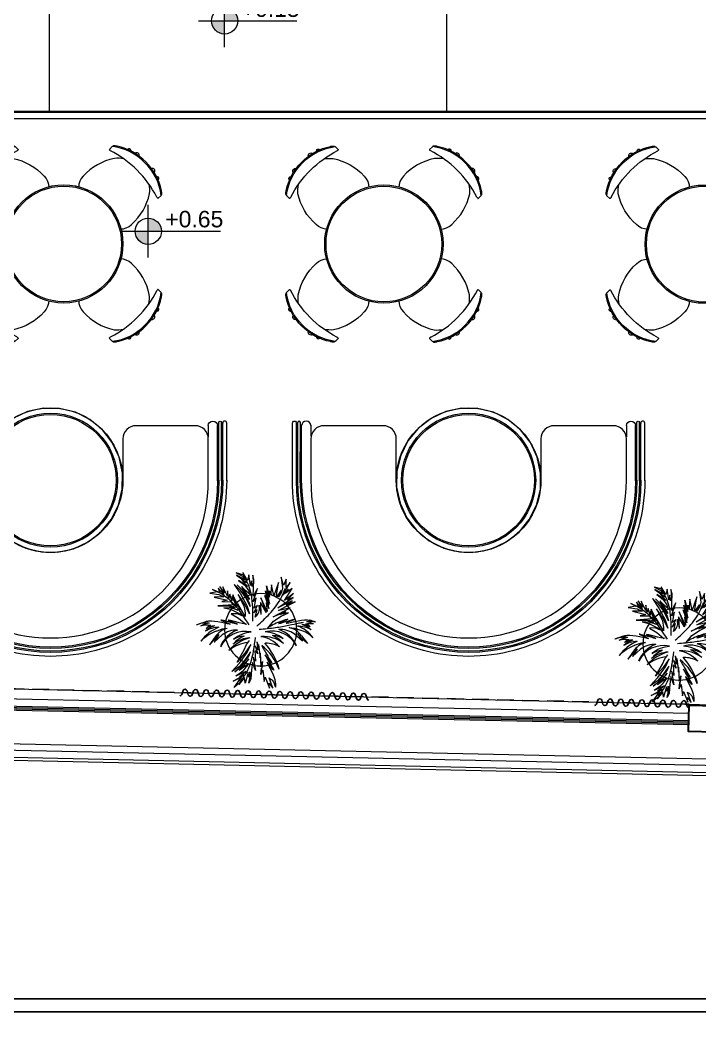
# Model space of a CAD drawing. Header units: centimetres. Extents: x 5488 to 20269, y -31398 to -19684.
# Drawn here: x 6587 to 7104, y -24880 to -24111 of the extents above; entities that cross this region are included whole.
import ezdxf
from ezdxf.enums import TextEntityAlignment as Align

# ---------------------------------------------------------------- set-up
doc = ezdxf.new("R2010")
doc.units = ezdxf.units.CM
doc.set_wipeout_variables(frame=1)
doc.linetypes.add('HIDDENX2', pattern=[19.05, 12.7, -6.35])
doc.layers.add('0-LNS-VLF-PERDE', color=10, linetype='Continuous')
for name, color, linetype, lineweight in [('CRC_olcu_dıs', 201, 'Continuous', 20), ('CRC_plan_kot', 4, 'Continuous', 20), ('CRC_plan_kot_isim', 3, 'Continuous', 20), ('xxx_Auto_DIMENSION_INTERIOR', 33, 'Continuous', 0), ('xxx_Auto_Duvar_Duvar Gorunus 01', 253, 'Continuous', 15), ('xxx_Auto_Duvar_Duvar Gorunus 02', 251, 'Continuous', 9), ('xxx_Auto_Element_Dograma Cam', 140, 'Continuous', 9), ('xxx_Auto_Kaplama_Ahşap', 34, 'Continuous', 0), ('xxx_Auto_Kaplama_Ahşap Tarama', 16, 'Continuous', 5), ('xxx_Auto_Kaplama_Metal', 133, 'Continuous', 0), ('xxx_Auto_Merdiven_Merdiven', 163, 'Continuous', 15), ('xxx_Auto_Tasiyici_Betonarme', 1, 'Continuous', 30), ('xxx_Auto_Tefris_Tefris', 32, 'Continuous', 15), ('xxx_Auto_Yardimci_Yazi', 7, 'Continuous', 9)]:
    doc.layers.add(name, color=color, linetype=linetype, lineweight=lineweight)
doc.layers.add('wipeout', color=7, linetype='Continuous', true_color=0xffffff)
doc.layers.add('xxx_Auto_LANDSCAPE', color=7, linetype='Continuous', lineweight=0, true_color=0x496639)
doc.styles.add('a_Arial-50', font='arial.ttf', dxfattribs={"height": 0.125})

# ---------------------------------------------------------------- blocks, each defined once
blk = doc.blocks.new('level_50')
for points in [[(10, 0, 0.414214), (0, 10), (0, 0)], [(0, 0), (-10, 0, 0.414214), (0, -10)]]:
    blk.add_hatch(color=256).paths.add_polyline_path(points)
for p, q in [((0, 0), (0, 20)), ((-20, 0), (0, 0)), ((0, -20), (0, 0)), ((0, 0), (55, 0))]:
    blk.add_line(p, q)
blk.add_circle((0, 0), 10)
blk = doc.blocks.new('level')
blk.add_blockref('level_50', (0, 0))
at = {"layer": 'xxx_Auto_Yardimci_Yazi', "style": 'a_Arial-50'}
blk.add_attdef('LEVEL', text='', height=12.5, dxfattribs=at).set_placement((35, 3), align=Align.CENTER)
blk = doc.blocks.new('PLAN KOT')
at = {"layer": 'CRC_plan_kot'}
ref = blk.add_blockref('level', (-1982.03, 554.39), dxfattribs=at)
ref.add_attrib('LEVEL', '+0.15', dxfattribs={"layer": 'CRC_plan_kot_isim', "height": 12.5, "style": 'a_Arial-50'}).set_placement((-1947.03, 557.39), align=Align.CENTER)
ref = blk.add_blockref('level', (-2040.12, 394.33), dxfattribs=at)
ref.add_attrib('LEVEL', '+0.65', dxfattribs={"layer": 'CRC_plan_kot_isim', "height": 12.5, "style": 'a_Arial-50'}).set_placement((-2005.12, 397.33), align=Align.CENTER)
blk = doc.blocks.new('A$C51763A20')
blk.add_wipeout([(7.89, 54.43), (-4.42, 54.82), (-16.51, 52.46), (-27.77, 47.47), (-37.64, 40.11), (-45.62, 30.72), (-51.31, 19.8), (-54.43, 7.89), (-54.82, -4.42), (-52.46, -16.51), (-47.47, -27.77), (-40.11, -37.64), (-30.72, -45.62), (-19.8, -51.31), (-7.89, -54.43), (4.42, -54.82), (16.51, -52.46), (27.77, -47.47), (37.64, -40.11), (45.62, -30.72), (51.31, -19.8), (54.43, -7.89), (54.82, 4.42), (52.46, 16.51), (47.47, 27.77), (40.11, 37.64), (30.72, 45.62), (19.8, 51.31)])
blk.add_lwpolyline([(7.89, 54.43), (-4.42, 54.82), (-16.51, 52.46), (-27.77, 47.47), (-37.64, 40.11), (-45.62, 30.72), (-51.31, 19.8), (-54.43, 7.89), (-54.82, -4.42), (-52.46, -16.51), (-47.47, -27.77), (-40.11, -37.64), (-30.72, -45.62), (-19.8, -51.31), (-7.89, -54.43), (4.42, -54.82), (16.51, -52.46), (27.77, -47.47), (37.64, -40.11), (45.62, -30.72), (51.31, -19.8), (54.43, -7.89), (54.82, 4.42), (52.46, 16.51), (47.47, 27.77), (40.11, 37.64), (30.72, 45.62), (19.8, 51.31)], close=True)
for radius in [55, 51, 50]:
    blk.add_circle((0, 0), radius)
blk = doc.blocks.new('A$C635A7D81')
at = {"color": 0, "linetype": 'ByBlock', "lineweight": -2}
for points in [[(1.37, 134.02), (45.24, 134.04)], [(1.37, 131.02), (45.24, 131.04)], [(1.37, 130.02), (45.74, 130.04)], [(1.38, 128.02), (45.74, 128.04)], [(1.38, 127.02), (43.34, 127.04)], [(43.25, 120.04), (34.63, 120.04)], [(44.05, -120), (35.43, -120.01)], [(1.57, -126.98), (43.53, -126.94)], [(1.57, -127.98), (45.94, -127.94)], [(1.57, -129.98), (45.94, -129.94)], [(1.57, -130.98), (45.44, -130.94)], [(1.58, -133.98), (45.45, -133.94)]]:
    blk.add_lwpolyline(points, dxfattribs=at)
for points in [[(45.24, 134.04, -1), (45.24, 131.04)], [(43.25, 120.04, 0.999823), (43.25, 127.04)], [(45.74, 128.04, 1), (45.74, 130.04)], [(43.43, -119.94, -0.999823), (43.44, -126.95)], [(45.94, -127.94, -1), (45.94, -129.94)], [(45.45, -133.94, 1), (45.44, -130.94)]]:
    blk.add_lwpolyline(points, format="xyb", dxfattribs=at)
at = {"color": 0, "linetype": 'ByBlock', "lineweight": -2, "xscale": -1, "rotation": 89.04388453554633}
blk.add_blockref('A$C51763A20', (1.84, 0.02), dxfattribs=at)
at = {"color": 0, "linetype": 'ByBlock', "lineweight": -2}
blk.add_lwpolyline([(33.43, -119.95), (1.93, -119.98, -1), (1.75, 120.02), (33.25, 120.04, -0.414199), (43.25, 110.04), (43.28, 65.04, -0.414228), (33.29, 55.04), (1.79, 55.02, 1), (1.88, -54.98), (33.37, -54.95, -0.414257), (43.38, -64.95), (43.42, -109.95, -0.41417)], format="xyb", close=True, dxfattribs=at)
for radius in [134, 131, 130, 128, 127]:
    blk.add_arc((1.84, 0.02), radius, 90.04365, 270.04365, dxfattribs=at)
blk = doc.blocks.new('LF13B')
blk.add_wipeout([(26.03, 43.63), (26.03, 44.22), (25.88, 44.55), (25.61, 44.85), (25.1, 45.3), (24.43, 45.81), (16.25, 50.33), (15.69, 51.51), (14.39, 51.61), (13.95, 51.35), (12.45, 51.52), (10.29, 52.22), (8.71, 53.78), (6.68, 52.91), (0, 53.2), (-6.68, 52.91), (-8.71, 53.78), (-10.29, 52.22), (-12.45, 51.52), (-13.77, 51.24), (-15.59, 51.58), (-16.25, 50.33), (-18.38, 49.34), (-23.84, 46.2), (-25.1, 45.3), (-25.61, 44.85), (-25.98, 44.4), (-26.03, 44.22), (-26.03, 43.69), (-26.23, 43.54), (-26.27, 43.46), (-26.27, 40.45), (-26.18, 40.24), (-25.97, 40.15), (-25.42, 40.17), (-17.18, 42.29), (-13.61, 43.04), (-18.75, 38.27), (-24.42, 25.7), (-25.93, 18.94), (-25.97, 12), (-25.56, 8.88), (-24.34, 5.92), (-22.51, 3.51), (-19.95, 1.48), (-17.02, 0.35), (-13.92, 0), (13.92, 0), (17.13, 0.33), (19.98, 1.56), (22.5, 3.46), (24.4, 5.95), (25.62, 8.91), (25.99, 12), (25.85, 18.88), (24.64, 25.67), (22.43, 32.19), (19.17, 38.27), (13.86, 42.98), (16.62, 42.42), (21.2, 41.17), (25.22, 40.21), (25.97, 40.15), (26.18, 40.24), (26.27, 40.45), (26.27, 43.4), (26.23, 43.48)]).dxf.layer = 'wipeout'
for p, q in [((-14.39, 51.61), (-13.77, 51.24)), ((-10.15, 52.64), (-10.22, 52.48)), ((10.15, 52.64), (10.22, 52.48)), ((14.39, 51.61), (13.95, 51.35)), ((-26.27, 43.46), (-26.27, 40.45)), ((-26.03, 44.22), (-26.03, 43.69)), ((26.03, 44.22), (26.03, 43.63)), ((26.27, 43.4), (26.27, 40.45)), ((-13.92, 0), (13.92, 0))]:
    blk.add_line(p, q)
for centre, radius, start, end in [((-0.59, 10.91), 41.5, 89.18338, 128.15538), ((-15.88, 33.75), 14.78, 122.55448, 125.3252), ((-0.71, 11.52), 41.68, 89.0191, 123.69127), ((-14.95, 50.44), 1.31, 53.77617, 184.54433), ((-8.34, 51.83), 1.98, 32.95511, 168.55077), ((0.58, 11.09), 41.32, 51.62616, 90.81606), ((0.71, 11.52), 41.68, 56.30873, 90.9809), ((8.34, 51.83), 1.98, 11.44923, 147.04489), ((14.95, 50.44), 1.31, 355.45567, 115.70546), ((15.88, 33.75), 14.78, 54.6748, 57.44552), ((-26.17, 43.46), 0.1, 128.15538, 180), ((-25.97, 40.45), 0.3, 180, 270), ((-25.33, 44.1), 0.711, 139.85692, 169.99047), ((-25.78, 42.73), 2.58, 265.76067, 277.96611), ((-23.63, 42.8), 2.85, 133.99991, 142.098), ((-20.31, 39.34), 7.64, 128.76069, 133.82543), ((-0.08, -38.29), 82.45, 72.40996, 107.89809), ((-16.98, 35.23), 12.94, 125.13982, 128.85984), ((0, 23.24), 24.03, 124.48862, 141.28201), ((-0.25, 21.71), 25.52, 40.44898, 56.43011), ((16.98, 35.23), 12.94, 51.14016, 54.86018), ((26.7, 46.68), 6.64, 253.72837, 257.1751), ((20.31, 39.34), 7.64, 46.17457, 51.23931), ((25.78, 42.73), 2.58, 257.66141, 274.23933), ((23.63, 42.8), 2.85, 37.902, 46.00009), ((25.33, 44.1), 0.711, 10.00953, 40.14308), ((25.97, 40.45), 0.3, 270, 0), ((26.17, 43.4), 0.1, 0, 51.62616), ((18.5, 13.91), 44.51, 146.81659, 182.4533), ((-18.13, 14.6), 44.17, 356.62513, 32.40121), ((-13.93, 12.04), 12.04, 180.20346, 270.03478), ((13.93, 12.04), 12.04, 269.96522, 359.79654)]:
    blk.add_arc(centre, radius, start, end)
blk = doc.blocks.new('A$C20607937')
at = {"linetype": 'ByBlock', "xscale": -1}
blk.add_blockref('LF13B', (0, 35), dxfattribs=at)
at = {"linetype": 'ByBlock', "xscale": -1, "rotation": 90}
blk.add_blockref('LF13B', (-35, 0), dxfattribs=at)
at = {"linetype": 'ByBlock'}
for p, rotation in [((35, 0), 270), ((0, -35), 180)]:
    blk.add_blockref('LF13B', p, dxfattribs=dict(at, rotation=rotation))
blk.add_wipeout([(45, 0), (44.65, -5.64), (43.59, -11.19), (41.84, -16.57), (39.43, -21.68), (36.41, -26.45), (32.8, -30.8), (28.68, -34.67), (24.11, -37.99), (19.16, -40.72), (13.91, -42.8), (8.43, -44.2), (2.83, -44.91), (-2.83, -44.91), (-8.43, -44.2), (-13.91, -42.8), (-19.16, -40.72), (-24.11, -37.99), (-28.68, -34.67), (-32.8, -30.8), (-36.41, -26.45), (-39.43, -21.68), (-41.84, -16.57), (-43.59, -11.19), (-44.65, -5.64), (-45, 0), (-44.65, 5.64), (-43.59, 11.19), (-41.84, 16.57), (-39.43, 21.68), (-36.41, 26.45), (-32.8, 30.8), (-28.68, 34.67), (-24.11, 37.99), (-19.16, 40.72), (-13.91, 42.8), (-8.43, 44.2), (-2.83, 44.91), (2.83, 44.91), (8.43, 44.2), (13.91, 42.8), (19.16, 40.72), (24.11, 37.99), (28.68, 34.67), (32.8, 30.8), (36.41, 26.45), (39.43, 21.68), (41.84, 16.57), (43.59, 11.19), (44.65, 5.64)]).dxf.layer = 'xxx_Auto_Tefris_Tefris'
for radius in [45, 44]:
    blk.add_circle((0, 0), radius)
blk = doc.blocks.new('palm_plan')
at = {"color": 0}
for p, q in [((-53, 84), (-70.3, 86.7)), ((-70.3, 86.7), (-48.4, 79.8)), ((-46.8, 87.5), (-62.2, 94.7)), ((-62.2, 94.7), (-53, 84)), ((-35.7, 74.4), (-53, 99)), ((-53, 99), (-46.8, 87.5)), ((-36.5, 80.5), (-41.8, 90.5)), ((-41.8, 90.5), (-35.7, 74.4)), ((-23.8, 73.3), (-39.9, 97.8)), ((-39.9, 97.8), (-36.5, 80.5)), ((-22.3, 78.2), (-29.6, 95.9)), ((-29.6, 95.9), (-23.8, 73.3)), ((-21.9, 91.7), (-22.3, 78.2)), ((-16.1, 54.8), (-21.9, 91.7)), ((-13.8, 72.1), (-16.9, 87.5)), ((-16.9, 87.5), (-16.1, 54.8)), ((-12.3, 92.1), (-13.8, 72.1)), ((-11.5, 71.7), (-12.3, 92.1)), ((-41.5, 57.5), (-64.1, 62.1)), ((-64.1, 62.1), (-49.1, 53.7)), ((-36.9, 60.2), (-62.6, 77.1)), ((-62.6, 77.1), (-41.5, 57.5)), ((-48.4, 79.8), (-41.8, 74.8)), ((-35.7, 64.8), (-46.1, 75.6)), ((-46.1, 75.6), (-36.9, 60.2)), ((-41.8, 74.8), (-35.7, 64.8)), ((-10.4, 53.3), (-11.5, 71.7)), ((-5.4, 77.1), (-8.8, 60.6)), ((-3.1, 37.6), (-5.4, 77.1)), ((-1.9, 66), (-3.1, 37.6)), ((-1.2, 53.7), (-1.9, 66)), ((2.3, 70.2), (-1.2, 53.7)), ((2.3, 53.7), (2.3, 70.2)), ((30.3, 58.6), (36.2, 67.8)), ((36.2, 67.8), (44.9, 77.2)), ((-31, 42.6), (-66.4, 52.4)), ((-66.4, 52.4), (-42.8, 48.3)), ((-29.1, 40.3), (-58.4, 46)), ((-58.4, 46), (-31, 42.6)), ((-42.8, 48.3), (-54.9, 53.6)), ((-54.9, 53.6), (-46.6, 53.2)), ((-46.6, 53.2), (-50, 54)), ((-8.8, 60.6), (-10.4, 53.3)), ((5.4, 34.9), (2.3, 53.7)), ((-93, 21.8), (-111.4, 19.5)), ((-80.7, 22.5), (-102.2, 28.7)), ((-102.2, 28.7), (-93, 21.8)), ((-89.2, 34), (-98.4, 35.6)), ((-98.4, 35.6), (-83, 29.4)), ((-72.3, 25.6), (-89.2, 34)), ((-77.7, 24.8), (-88.4, 28.7)), ((-88.4, 28.7), (-80.7, 22.5)), ((-83, 29.4), (-77.7, 24.8)), ((-58.5, 18.7), (-72.3, 25.6)), ((-48.5, 14.1), (-69.2, 33.3)), ((-69.2, 33.3), (-58.5, 18.7)), ((-35.4, 10.3), (-53.1, 22.5)), ((-53.1, 22.5), (-48.5, 14.1)), ((-27.9, 38.7), (-50, 41)), ((-50, 41), (-29.1, 40.3)), ((-18.5, 31.7), (-49.3, 31.7)), ((-49.3, 31.7), (-17, 28.7)), ((-17, 28.7), (-40.8, 26.4)), ((-40.8, 26.4), (-18.4, 17.2)), ((-35.9, 38.4), (-22.6, 36.8)), ((-35.4, 37.1), (-18.5, 31.7)), ((-22.6, 36.8), (-27.9, 38.7)), ((13.1, 18.4), (5.4, 34.9)), ((-106.1, 19.5), (-116.8, 7.2)), ((-116.8, 7.2), (-105.3, 15.6)), ((-112.2, 5.6), (-89.9, 17.9)), ((-96.9, 16.4), (-112.2, 5.6)), ((-111.4, 19.5), (-106.1, 19.5)), ((-105.3, 15.6), (-96.9, 16.4)), ((-81.5, 17.2), (-100.7, 4.9)), ((-100.7, 4.9), (-86.1, 12.6)), ((-89.9, 17.9), (-97.6, 11.8)), ((-97.6, 11.8), (-81.5, 17.2)), ((-80.7, 0.3), (-96.9, -6.6)), ((-73.8, 6.4), (-93.8, -1.3)), ((-93.8, -1.3), (-80, 3.3)), ((-65.4, 13.3), (-86.9, 4.9)), ((-86.9, 4.9), (-71.5, 7.9)), ((-86.1, 12.6), (-73.1, 14.9)), ((-63.8, 3.3), (-80.7, 0.3)), ((-80, 3.3), (-66.9, 4.1)), ((-56.2, 8.7), (-73.8, 6.4)), ((-73.1, 14.9), (-65.4, 13.3)), ((-71.5, 7.9), (-56.2, 8.7)), ((-66.9, 4.1), (-51.6, 5.6)), ((-42.3, 4.1), (-63.8, 3.3)), ((-51.6, 5.6), (-42.3, 4.1)), ((-27, 5.6), (-37.7, 18.7)), ((-37.7, 18.7), (-35.4, 10.3)), ((-17.8, 4.1), (-30.8, 14.9)), ((-30.8, 14.9), (-27, 5.6)), ((-96.9, -6.6), (-73.8, -2.8)), ((-44.6, -17.4), (-78.4, -18.1)), ((-78.4, -18.1), (-53.1, -21.2)), ((-50.8, -4.3), (-74.6, -8.2)), ((-74.6, -8.2), (-47, -7.4)), ((-73.8, -2.8), (-47, -1.3)), ((-27.7, -13.8), (-57.7, -16.6)), ((-57.7, -16.6), (-44.6, -17.4)), ((-53.9, -35), (-36.2, -20.4)), ((-29.3, -3.6), (-50.8, -4.3)), ((-47, -1.3), (-29.3, -3.6)), ((-47, -7.4), (-33.9, -11.2)), ((-31.6, -18.9), (-40, -26.6)), ((-36.2, -20.4), (-31.6, -18.9)), ((-33.9, -11.2), (-27.7, -13.8)), ((-30.1, -27.6), (-12.9, -19.5)), ((29.2, -13.5), (45.4, -18.6)), ((29.2, -13.5), (40.2, -14.9)), ((40.2, -14.9), (35.5, -12.8)), ((35.5, -12.8), (62, -21.6)), ((45.4, -18.6), (35.6, -20.4)), ((35.6, -20.4), (52.4, -22.3)), ((62, -21.6), (53.1, -16.9)), ((53.1, -16.9), (79.5, -27.7)), ((79.5, -27.7), (70.8, -20.2)), ((70.8, -20.2), (93.5, -34.5)), ((-93, -40.4), (-106.1, -51.1)), ((-89.2, -31.9), (-105.3, -35)), ((-105.3, -35), (-86.9, -35)), ((-86.9, -35), (-103.8, -39.6)), ((-103.8, -39.6), (-93, -40.4)), ((-80.7, -29.6), (-102.2, -29.6)), ((-102.2, -29.6), (-89.2, -31.9)), ((-91.5, -44.2), (-82.3, -36.5)), ((-76.1, -28.1), (-90.7, -25)), ((-90.7, -25), (-80.7, -29.6)), ((-90.7, -54.9), (-73.1, -32.7)), ((-82.3, -36.5), (-90.7, -54.9)), ((-68.4, -25), (-82.3, -23.5)), ((-82.3, -23.5), (-76.1, -28.1)), ((-53.1, -21.2), (-76.1, -21.2)), ((-76.1, -21.2), (-68.4, -25)), ((-75.4, -44.2), (-67.7, -28.1)), ((-73.1, -32.7), (-75.4, -44.2)), ((-60, -25.8), (-70.8, -55.7)), ((-70.8, -55.7), (-60, -31.2)), ((-67.7, -28.1), (-60, -25.8)), ((-54.6, -31.2), (-62.3, -45.7)), ((-62.3, -45.7), (-53.9, -35)), ((-60, -31.2), (-52.3, -25)), ((-59.2, -35), (-46.2, -22)), ((-52.3, -25), (-59.2, -35)), ((-46.2, -22), (-54.6, -31.2)), ((-40, -26.6), (-44.6, -37.3)), ((-44.6, -37.3), (-30.1, -27.6)), ((25.2, -35.4), (20.9, -26.3)), ((33.5, -43.9), (25.2, -35.4)), ((40.7, -40.9), (29.1, -27.4)), ((29.1, -27.4), (40.2, -45.8)), ((54.1, -64.2), (40.7, -40.9)), ((49, -41), (42.7, -34.1)), ((42.7, -34.1), (53.8, -52.5)), ((52.4, -22.3), (44, -25)), ((44, -25), (64, -33)), ((56.1, -54.7), (49, -41)), ((64, -33), (54.4, -33.8)), ((54.4, -33.8), (81.8, -40.7)), ((81.8, -40.7), (63.7, -39.6)), ((63.7, -39.6), (77, -47.4)), ((93.5, -34.5), (82.2, -27.4)), ((93.5, -34.5), (87.4, -26.6)), ((87.4, -26.6), (109.6, -33.9)), ((109.6, -33.9), (102.2, -28.7)), ((102.2, -28.7), (126.1, -29.8)), ((129.2, -23.5), (107, -22)), ((116.4, -27), (129.2, -23.5)), ((126.1, -29.8), (116.4, -27)), ((-106.1, -51.1), (-97.6, -44.2)), ((-97.6, -44.2), (-101.5, -59.5)), ((-101.5, -59.5), (-91.5, -44.2)), ((-21.1, -57.5), (-24, -68)), ((50, -67.8), (33.5, -43.9)), ((40.2, -45.8), (50, -67.8)), ((53.8, -52.5), (60.5, -68.3)), ((61.8, -56.4), (54.1, -43.2)), ((54.1, -43.2), (61.8, -59.2)), ((62.6, -66), (56.1, -54.7)), ((67.7, -71), (61.8, -56.4)), ((61.8, -59.2), (66.3, -80.1)), ((63, -48.4), (67.7, -71)), ((79.3, -76.2), (75, -59.8)), ((75, -59.8), (75.2, -82.5)), ((77, -47.4), (93.3, -57)), ((88.4, -59.3), (79.1, -56.2)), ((79.1, -56.2), (96, -70.8)), ((86.1, -54.3), (79.3, -52.4)), ((79.3, -52.4), (88.4, -59.3)), ((99.6, -63.8), (86.1, -54.3)), ((93.3, -57), (99.6, -63.8)), ((-24, -68), (-25.1, -80.8)), ((63.5, -85.6), (54.1, -64.2)), ((60.5, -68.3), (63.5, -85.6)), ((66.3, -80.1), (62.6, -66)), ((80.3, -66.4), (79.3, -76.2)), ((82.2, -91.8), (80.3, -66.4)), ((82.8, -73), (82.2, -91.8)), ((86.7, -80.5), (82.8, -73)), ((96, -70.8), (85.2, -66.9)), ((85.2, -66.9), (93.3, -83.6)), ((95, -95.3), (86.7, -80.5)), ((93.3, -83.6), (90.4, -79.1)), ((90.4, -79.1), (95, -95.3))]:
    blk.add_line(p, q, dxfattribs=at)
for points in [[(56.1, 74.5), (75.6, 78.9), (59.7, 72.5), (48.6, 69.3), (66.9, 71.7), (46.6, 62.5)], [(-15.5, -87.3), (-5.7, -104.7), (-11.6, -88.6), (-16.8, -78.2), (-6.2, -93.4), (-13.1, -72.2)]]:
    blk.add_lwpolyline(points, dxfattribs=at)
for centre, radius, start, end in [((99.2, 53.3), 81.8, 133.8194, 142.415), ((64.9, 79.9), 34.2, 126.9529, 151.8694), ((83, 82.6), 50.1, 143.6631, 162.8704), ((90.5, 79.1), 54, 149.0425, 166.4484), ((85.8, 51.5), 56.2, 125.181, 155.2139), ((80.4, 33.3), 61.9, 99.5706, 137.5209), ((69.1, 57.7), 42.8, 111.98, 140.9278), ((60, 75.9), 25.5, 120.6823, 159.6517), ((49.5, 85.1), 13.1, 100.6314, 149.1948), ((92.7, 33.3), 65.1, 110.5942, 137.4972), ((69.9, 20.8), 47.8, 119.2037, 159.356), ((64.5, 31.9), 43.4, 101.1272, 142.038), ((73.5, 0), 56.7, 93.0923, 169.431), ((68.8, -2.9), 59.5, 88.3527, 137.0574), ((75.7, -19.7), 64.9, 117.2482, 152.6959), ((75.4, -36.1), 62.5, 106.2911, 146.5573), ((85.9, -24.6), 66.7, 117.5703, 159.0296), ((77.2, -30.9), 69.1, 108.7482, 132.008), ((72, 0.4), 45.6, 124.6301, 152.1817), ((89.1, -20.3), 54.1, 125.2433, 156.3329), ((78, -118.6), 124.9, 80.1144, 108.4985), ((90.8, -108.3), 112.5, 85.428, 116.7161), ((51.3, -50.1), 56.7, 142.795, 219.1337), ((67.4, -38.5), 64.9, 159.5301, 194.9778), ((33.5, -61.4), 47.8, 152.87, 193.0223), ((50.2, -44.7), 59.5, 175.1686, 223.8733), ((50, -49.2), 45.6, 160.0443, 187.5959), ((76.7, -32.1), 69.1, 180.2181, 203.4778), ((72.6, -45.5), 60.9, 158.5901, 193.4129), ((104, -38.4), 89.4, 170.2572, 202.8835), ((97.6, -54.6), 78.2, 162.3252, 193.7177), ((21.7, -64.9), 43.4, 170.188, 211.0989), ((-14, -91.1), 25.5, 152.5744, 191.5437), ((5.7, -85.6), 42.8, 171.2982, 200.246), ((21.4, -93.8), 56.2, 157.0121, 187.045), ((54.5, -75.8), 85, 177.2951, 209.1957), ((62.3, -86.1), 87.7, 176.4689, 200.8209), ((-1.6, -113.6), 52.2, 149.5519, 178.1336), ((200.5, -129.1), 254.9, 171.2704, 176.1187), ((2.2, -101.2), 50.5, 162.3651, 184.773), ((-5.7, -110.2), 42.6, 144.6149, 173.5658), ((-27.8, -89.5), 13.1, 163.0312, 211.5946)]:
    blk.add_arc(centre, radius, start, end, dxfattribs=at)
for points in [[(0, 0), (-12, 33.9), (-30.1, 66.9), (-46.4, 85.4)], [(7.9, 1.3), (18.6, 33.2), (25.6, 59.7), (30.6, 81.7), (32.9, 89.7)], [(12.5, 18.6), (11.3, 47.5), (13.8, 63.6), (13.8, 42.4), (19.6, 77.1), (19.6, 57.8), (29.3, 93.9), (34.4, 103.5)], [(-17.8, 4.1), (-22.3, 12.9), (-32, 20.1), (-37.1, 21.7), (-25.3, 19.4), (-18.4, 17.2)], [(-12.4, -3.6), (-63.1, 16.4), (-82.3, 19.5), (-106.1, 17.9)], [(-8.6, -13.5), (-60.8, -24.3), (-91.5, -39.6), (-102.2, -48)], [(-11.7, -17.5), (-25.7, -35.9), (-35.9, -48.7), (-20.2, -34.4), (-42, -62), (-27.7, -49.1), (-47.9, -80.4), (-51.6, -90.7)], [(19.9, -13.2), (64.3, -44.8), (77.3, -59.1), (89.1, -79.9)], [(40.2, -7.8), (65.5, -5.7), (81.7, -4.5), (61, -9.4), (96.2, -7), (77.4, -11.5), (114.7, -12.6), (129.9, -18.1)], [(107, -22), (114, -18), (129.9, -18.1)], [(63, -48.4), (67.4, -55.9), (72.6, -68.2), (75.2, -82.5)]]:
    blk.add_spline(points, degree=3, dxfattribs=at)
blk = doc.blocks.new('A$C21533CF2')
blk.add_wipeout([(74.13, 39.49), (75.2, 40.42), (76.21, 41.4), (77.18, 42.44), (78.09, 43.52), (78.94, 44.65), (79.73, 45.82), (80.45, 47.03), (81.12, 48.28), (81.71, 49.57), (82.24, 50.88), (82.7, 52.21), (83.09, 53.57), (83.41, 54.95), (83.65, 56.34), (83.82, 57.75), (83.92, 59.16), (83.94, 60.57), (83.89, 61.99), (83.77, 63.39), (83.57, 64.79), (83.3, 66.18), (82.96, 67.55), (82.54, 68.91), (82.06, 70.23), (81.5, 71.54), (80.88, 72.81), (80.2, 74.04), (79.45, 75.24), (78.63, 76.4), (77.76, 77.51), (76.83, 78.58), (75.85, 79.6), (74.82, 80.56), (73.73, 81.47), (72.6, 82.32), (71.43, 83.11), (70.22, 83.83), (68.97, 84.5), (67.69, 85.09), (66.37, 85.62), (65.04, 86.08), (63.68, 86.47), (62.3, 86.79), (60.91, 87.03), (59.5, 87.2), (58.09, 87.3), (56.68, 87.32), (55.27, 87.27), (53.86, 87.15), (52.46, 86.95), (51.07, 86.68), (49.7, 86.34), (48.35, 85.92), (47.02, 85.44), (45.72, 84.89), (44.45, 84.26), (43.21, 83.58), (42.01, 82.83), (40.85, 82.02), (39.74, 81.14), (38.67, 80.22), (37.66, 79.23), (36.69, 78.2), (35.78, 77.11), (34.93, 75.98), (34.14, 74.81), (33.42, 73.6), (32.75, 72.35), (32.16, 71.07), (31.63, 69.76), (31.17, 68.42), (30.78, 67.06), (30.46, 65.68), (30.22, 64.29), (30.05, 62.89), (29.95, 61.47), (29.93, 60.06), (29.98, 58.65), (30.1, 57.24), (30.3, 55.84), (30.57, 54.45), (30.91, 53.08), (31.33, 51.73), (31.81, 50.4), (32.37, 49.1), (32.99, 47.83), (33.67, 46.59), (34.42, 45.39), (35.24, 44.23), (36.11, 43.12), (37.04, 42.05), (38.02, 41.04), (39.05, 40.07), (40.14, 39.17), (41.27, 38.32), (42.44, 37.53), (43.65, 36.8), (44.9, 36.14), (46.18, 35.54), (47.5, 35.01), (48.83, 34.55), (50.19, 34.16), (51.57, 33.85), (52.96, 33.6), (54.37, 33.43), (55.78, 33.33), (57.19, 33.31), (58.6, 33.36), (60.01, 33.48), (61.41, 33.68), (62.8, 33.95), (64.17, 34.3), (65.52, 34.71), (66.85, 35.19), (68.15, 35.75), (69.42, 36.37), (70.66, 37.06), (71.86, 37.81), (73.02, 38.62)]).dxf.layer = 'wipeout'
at = {"layer": 'xxx_Auto_Tefris_Tefris'}
blk.add_circle((56.93, 60.32), 27, dxfattribs=at)
at = {"layer": 'xxx_Auto_LANDSCAPE', "xscale": -0.364783083416274, "yscale": 0.364783083416274, "zscale": 0.3647830834162722, "rotation": 328.9633282841189}
blk.add_blockref('palm_plan', (59.41, 57.23), dxfattribs=at)
blk = doc.blocks.new('dkm_20_20')
at = {"layer": 'xxx_Auto_Tasiyici_Betonarme'}
blk.add_lwpolyline([(-10, 10), (10, 10), (10, -10), (-10, -10)], close=True, dxfattribs=at)
blk = doc.blocks.new('*U120')
at = {"layer": '0-LNS-VLF-PERDE', "ltscale": 4}
for points in [[(-167.48, 3.42, 0.322823), (-165.98, 4.5), (-164.98, 7.5, -0.720759), (-161.98, 7.5), (-160.98, 4.5, 0.720759), (-157.98, 4.5), (-156.98, 7.5, -0.322823), (-155.48, 8.58, -0.322823), (-153.98, 7.5), (-152.98, 4.5, 0.720759), (-149.98, 4.5), (-148.98, 7.5, -0.720759), (-145.98, 7.5), (-144.98, 4.5, 0.720759), (-141.98, 4.5), (-140.98, 7.5, -0.322823), (-139.48, 8.58, -0.322823), (-137.98, 7.5), (-136.98, 4.5, 0.720759), (-133.98, 4.5), (-132.98, 7.5, -0.720759), (-129.98, 7.5), (-128.98, 4.5, 0.720759), (-125.98, 4.5), (-124.98, 7.5, -0.322823), (-123.48, 8.58, -0.322823), (-121.98, 7.5), (-120.98, 4.5, 0.720759), (-117.98, 4.5), (-116.98, 7.5, -0.720759), (-113.98, 7.5), (-112.98, 4.5, 0.322823), (-111.48, 3.42, 0.322823), (-109.98, 4.5), (-108.98, 7.5, -0.720759), (-105.98, 7.5), (-104.98, 4.5, 0.720759), (-101.98, 4.5), (-100.98, 7.5, -0.322823), (-99.48, 8.58, -0.322823), (-97.98, 7.5), (-96.98, 4.5, 0.322823), (-95.48, 3.42, 0.322823)], [(148, 3.42, -0.322823), (146.5, 4.5), (145.5, 7.5, 0.720759), (142.5, 7.5), (141.5, 4.5, -0.720759), (138.5, 4.5), (137.5, 7.5, 0.322823), (136, 8.58, 0.322823), (134.5, 7.5), (133.5, 4.5, -0.720759), (130.5, 4.5), (129.5, 7.5, 0.720759), (126.5, 7.5), (125.5, 4.5, -0.720759), (122.5, 4.5), (121.5, 7.5, 0.322823), (120, 8.58, 0.322823), (118.5, 7.5), (117.5, 4.5, -0.720759), (114.5, 4.5), (113.5, 7.5, 0.720759), (110.5, 7.5), (109.5, 4.5, -0.720759), (106.5, 4.5), (105.5, 7.5, 0.322823), (104, 8.58, 0.322823), (102.5, 7.5), (101.5, 4.5, -0.720759), (98.5, 4.5), (97.5, 7.5, 0.720759), (94.5, 7.5), (93.5, 4.5, -0.322823), (92, 3.42, -0.322823), (90.5, 4.5), (89.5, 7.5, 0.720759), (86.5, 7.5), (85.5, 4.5, -0.720759), (82.5, 4.5), (81.5, 7.5, 0.322823), (80, 8.58, 0.322823), (78.5, 7.5), (77.5, 4.5, -0.322823), (76, 3.42, -0.322823)]]:
    blk.add_lwpolyline(points, format="xyb", dxfattribs=at)
at = {"layer": '0-LNS-VLF-PERDE', "linetype": 'HIDDENX2'}
blk.add_lwpolyline([(-167.48, 6), (148, 6)], dxfattribs=at)

msp = doc.modelspace()

# ---------------------------------------------------------------- linework, layer by layer
at = {"layer": '0-LNS-VLF-PERDE', "ltscale": 4}
for points in [[(6780.12, -24626.68, 0.322823), (6781.64, -24625.63), (6782.71, -24622.66, -0.720759), (6785.71, -24622.73), (6786.64, -24625.75, 0.720759), (6789.64, -24625.82), (6790.71, -24622.84, -0.322823), (6792.23, -24621.79, -0.322823), (6793.71, -24622.91), (6794.64, -24625.93, 0.720759), (6797.64, -24626), (6798.71, -24623.02, -0.720759), (6801.71, -24623.09), (6802.64, -24626.11, 0.720759), (6805.64, -24626.18), (6806.71, -24623.2, -0.322823), (6808.23, -24622.16, -0.322823), (6809.7, -24623.27), (6810.64, -24626.3, 0.720759), (6813.64, -24626.36), (6814.7, -24623.39, -0.720759), (6817.7, -24623.46), (6818.63, -24626.48, 0.720759), (6821.63, -24626.55), (6822.7, -24623.57, -0.322823), (6824.23, -24622.52, -0.322823), (6825.7, -24623.64), (6826.63, -24626.66, 0.720759), (6829.63, -24626.73), (6830.7, -24623.75, -0.720759), (6833.7, -24623.82), (6834.63, -24626.84, 0.322823), (6836.1, -24627.96, 0.322823), (6837.63, -24626.91), (6838.7, -24623.93, -0.720759), (6841.7, -24624), (6842.63, -24627.02, 0.720759), (6845.63, -24627.09), (6846.69, -24624.12, -0.322823), (6848.22, -24623.07, -0.322823), (6849.69, -24624.18), (6850.63, -24627.21, 0.322823), (6852.1, -24628.32, 0.322823)], [(7095.52, -24633.87, -0.322823), (7094.05, -24632.76), (7093.12, -24629.74, 0.720759), (7090.12, -24629.67), (7089.05, -24632.64, -0.720759), (7086.05, -24632.58), (7085.12, -24629.55, 0.322823), (7083.64, -24628.44, 0.322823), (7082.12, -24629.49), (7081.05, -24632.46, -0.720759), (7078.05, -24632.39), (7077.12, -24629.37, 0.720759), (7074.12, -24629.3), (7073.05, -24632.28, -0.720759), (7070.05, -24632.21), (7069.12, -24629.19, 0.322823), (7067.65, -24628.07, 0.322823), (7066.12, -24629.12), (7065.05, -24632.1, -0.720759), (7062.05, -24632.03), (7061.12, -24629.01, 0.720759), (7058.12, -24628.94), (7057.06, -24631.91, -0.720759), (7054.06, -24631.85), (7053.13, -24628.82, 0.322823), (7051.65, -24627.71, 0.322823), (7050.13, -24628.76), (7049.06, -24631.73, -0.720759), (7046.06, -24631.66), (7045.13, -24628.64, 0.720759), (7042.13, -24628.57), (7041.06, -24631.55, -0.322823), (7039.54, -24632.6, -0.322823), (7038.06, -24631.48), (7037.13, -24628.46, 0.720759), (7034.13, -24628.39), (7033.06, -24631.37, -0.720759), (7030.06, -24631.3), (7029.13, -24628.28, 0.322823), (7027.66, -24627.16, 0.322823), (7026.13, -24628.21), (7025.06, -24631.18, -0.322823), (7023.54, -24632.23, -0.322823)]]:
    msp.add_lwpolyline(points, format="xyb", dxfattribs=at)
at = {"layer": '0-LNS-VLF-PERDE', "linetype": 'HIDDENX2'}
msp.add_lwpolyline([(7095.58, -24631.29), (6780.18, -24624.1)], dxfattribs=at)
at = {"layer": 'xxx_Auto_Duvar_Duvar Gorunus 01'}
for p, q in [((7596.88, -24696.37), (6086.11, -24663.45)), ((6088.68, -24660.96), (7596.93, -24693.83))]:
    msp.add_line(p, q, dxfattribs=at)
for points in [[(7597.05, -24688.53), (6094.03, -24655.78), (6112.55, -22681.4)], [(7597.15, -24683.76), (6098.85, -24651.11), (6117.32, -22681.39)]]:
    msp.add_lwpolyline(points, dxfattribs=at)
at = {"layer": 'xxx_Auto_Duvar_Duvar Gorunus 02'}
for points in [[(6143.57, -24623.47), (7095.32, -24643.64)], [(6143.69, -24617.97), (7095.43, -24638.15)], [(6143.51, -24626.47), (7095.25, -24646.64)]]:
    msp.add_lwpolyline(points, dxfattribs=at)
at = {"layer": 'xxx_Auto_Element_Dograma Cam'}
for points in [[(6143.53, -24625.47), (7095.28, -24645.64)], [(6143.55, -24624.47), (7095.3, -24644.64)]]:
    msp.add_lwpolyline(points, dxfattribs=at)
at = {"layer": 'xxx_Auto_Kaplama_Ahşap'}
msp.add_lwpolyline([(6138.43, -24609.47), (7558.02, -24641.84)], dxfattribs=at)
at = {"layer": 'xxx_Auto_Kaplama_Metal'}
msp.add_lwpolyline([(6307.45, -24181.17), (7400.29, -24181.01), (7400.29, -24186.01), (6307.45, -24186.01)], close=True, dxfattribs=at)
at = {"layer": 'xxx_Auto_Merdiven_Merdiven'}
for points in [[(6911.29, -24180.68), (6911.29, -24021.15), (6608.87, -24021.15), (6608.87, -23931.1), (6438.87, -23931.1), (6438.87, -24021.1), (6144.23, -24021.1)], [(6608.87, -24021.15), (6608.87, -24180.13)], [(6307.45, -24180.17), (7400.29, -24180.17)]]:
    msp.add_lwpolyline(points, dxfattribs=at)

# ---------------------------------------------------------------- block references
at = {"xscale": -1, "rotation": 358.693663537005}
msp.add_blockref('*U120', (6612.6, -24626.28), dxfattribs=at)
at = {"layer": 'CRC_olcu_dıs', "rotation": 358.7999089836647}
msp.add_blockref('dkm_20_20', (7105.35, -24642.36), dxfattribs=at)
at = {"layer": 'xxx_Auto_DIMENSION_INTERIOR'}
msp.add_blockref('PLAN KOT', (8724.34, -24665.85), dxfattribs=at)

# ---------------------------------------------------------------- next in the draw order: block references
at = {"layer": 'xxx_Auto_Tefris_Tefris', "xscale": -1, "rotation": 270.0436491466073}
for p in [(6609.87, -24462.75), (6927.86, -24462.75)]:
    msp.add_blockref('A$C635A7D81', p, dxfattribs=at)

# ---------------------------------------------------------------- next in the draw order: block references
at = {"layer": 'xxx_Auto_Tefris_Tefris', "rotation": 45.00000000000001}
msp.add_blockref('A$C20607937', (7107.1, -24281.33), dxfattribs=at)
at = {"layer": 'xxx_Auto_Tefris_Tefris', "linetype": 'ByBlock', "xscale": -1.017866091454594, "yscale": 1.017866091454594, "zscale": 1.017866091454596, "rotation": 263.6633441428334}
for p in [(6702.32, -24625.52), (7020.49, -24636.36)]:
    msp.add_blockref('A$C21533CF2', p, dxfattribs=at)

# ---------------------------------------------------------------- next in the draw order: block references
at = {"layer": 'xxx_Auto_Tefris_Tefris', "rotation": 45.00000000000001}
msp.add_blockref('A$C20607937', (6863.41, -24281.23), dxfattribs=at)

# ---------------------------------------------------------------- next in the draw order: block references
msp.add_blockref('A$C20607937', (6619.92, -24281.14), dxfattribs=at)

# ---------------------------------------------------------------- next in the draw order: hatches: boundary and pattern name
at = {"layer": 'xxx_Auto_Kaplama_Ahşap Tarama'}
h = msp.add_hatch(dxfattribs=at)
h.set_pattern_fill('AR-CONC', color=256, scale=0.5)
h.set_pattern_definition([(50, (809.53, -3617.59), (91.09233, -7.96954), [9.525, -104.775]), (355, (809.53, -3617.59), (-17.6217, 95.52842), [7.62, -83.8203]), (100.45144, (817.12, -3618.255), (73.47062, 87.55888), [8.095, -89.04512]), (46.1842, (809.53, -3592.19), (135.5395, -21.02116), [14.2875, -157.1625]), (96.63556, (820.83, -3593.94), (118.70207, 123.71306), [12.1425, -133.5678]), (351.18415, (809.53, -3592.19), (118.70207, 123.71306), [11.43, -125.72987]), (21, (822.23, -3598.54), (75.8072, -51.1326), [9.525, -104.775]), (326, (822.23, -3598.54), (30.901, 92.09398), [7.62, -83.82]), (71.45144, (828.55, -3602.8), (106.7082, 40.96138), [8.095, -89.04497]), (37.5, (809.53, -3617.59), (1.5443, 42.27752), [0, -82.804, 0, -85.09, 0, -84.1375]), (7.5, (809.53, -3617.59), (33.40983, 50.09029), [0, -48.514, 0, -80.899, 0, -32.0675]), (327.5, (781.21, -3617.59), (67.795298, -2.864372), [0, -31.75, 0, -99.06, 0, -131.445]), (317.5, (768.51, -3617.59), (74.06459, 12.71325), [0, -41.275, 0, -65.786, 0, -93.345])])
edge = h.paths.add_edge_path()
edge.add_line((9312.93, -27555.32), (9330.63, -27555.32))
edge.add_arc((9330.63, -27548.32), 7, 270, 349.55924)
edge.add_arc((-12655703.85, 2009176.56), 12827763.88, 350.864209315, 350.864469123)
edge.add_line((9346.75, -27492.16), (9332.45, -27492.16))
edge.add_line((9332.45, -27492.16), (9332.45, -27061.1))
edge.add_line((9332.45, -27061.1), (9346.75, -27061.1))
edge.add_arc((-12660642.43, -2064524.01), 12832765.91, 9.135530923, 9.13579064)
edge.add_arc((9330.63, -27004.94), 7, 10.44076, 90)
edge.add_line((9330.63, -26997.94), (9312.93, -26997.94))
edge.add_arc((9312.93, -27004.94), 7, 90, 170.48641)
edge.add_arc((10864.46, -27276.63), 1582.14, 170.06944, 189.93056)
edge.add_arc((9312.93, -27548.32), 7, 189.51359, 270)

# ---------------------------------------------------------------- next in the draw order: linework, layer by layer
for points in [[(5795.86, -24865.48), (9910.86, -24865.48), (9910.86, -21925.48), (5795.86, -21925.48)], [(5805.86, -24855.48), (9900.86, -24855.48), (9900.86, -21935.48), (5805.86, -21935.48)]]:
    msp.add_lwpolyline(points, close=True)

doc.saveas('drawing.dxf')
